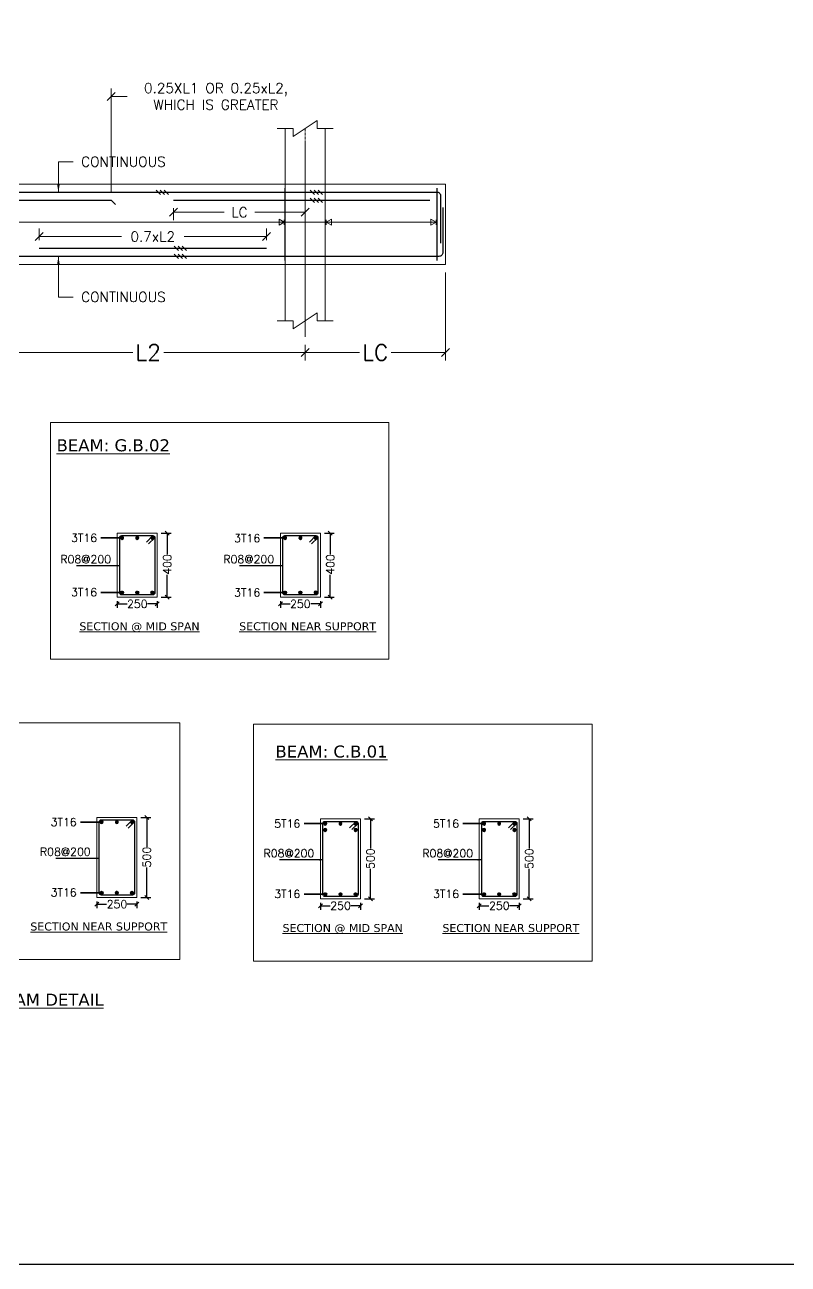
# Model space of a CAD drawing. Header units: millimetres. Extents: x -388065 to 2372687422, y -192755 to 667797.
# Drawn here: x 274043 to 283583, y 578920 to 594405 of the extents above; entities that cross this region are included whole.
import ezdxf

# ---------------------------------------------------------------- set-up
doc = ezdxf.new("R2010")
doc.units = ezdxf.units.MM
doc.linetypes.add('CENTER', pattern=[2, 1.25, -0.25, 0.25, -0.25])
for name, color, linetype, lineweight in [('STR-CL', 1, 'CENTER', 9), ('STR-CONC_IN_SEC', 7, 'Continuous', 15), ('STR-DIM', 1, 'Continuous', 9), ('STR-HATCH', 4, 'Continuous', 9), ('STR-REINF_IN_SEC', 7, 'Continuous', 30), ('STR-TEXT', 7, 'Continuous', 9)]:
    doc.layers.add(name, color=color, linetype=linetype, lineweight=lineweight)
doc.styles.add('MINA_CM', font='romans.shx', dxfattribs={"height": 20})
doc.styles.add('MINA_CM_S', font='romans.shx', dxfattribs={"height": 15})
doc.styles.add('MINA_MM', font='romans.shx', dxfattribs={"height": 200})
doc.styles.add('MINA_MM_X-SEC', font='romans.shx', dxfattribs={"height": 125})
doc.styles.add('MINA_MM_X-SEC_50', font='romans.shx', dxfattribs={"height": 100})
doc.dimstyles.new('MINA_MM', dxfattribs={"dimtxt": 200, "dimasz": 100, "dimexe": 100, "dimexo": 100, "dimgap": 50, "dimtad": 0, "dimdec": 0, "dimzin": 0, "dimdsep": 46, "dimtxsty": 'MINA_MM', "dimblk": 'OBLIQUE', "dimcen": 0.09, "dimclrd": 256, "dimclre": 256, "dimclrt": 7, "dimadec": 0, "dimazin": 0, "dimtfac": 1, "dimtdec": 0, "dimtix": 1, "dimtofl": 0, "dimtmove": 0, "dimatfit": 0, "dimfxl": 1, "dimtolj": 1, "dimtzin": 0, "dimlwd": -1, "dimlwe": -1, "dimarcsym": 0})
doc.dimstyles.new('MINA_MM_X-SEC', dxfattribs={"dimtxt": 125, "dimasz": 100, "dimexe": 100, "dimexo": 100, "dimgap": 100, "dimtad": 0, "dimdec": 0, "dimzin": 0, "dimdsep": 46, "dimtxsty": 'MINA_MM_X-SEC', "dimblk": 'OBLIQUE', "dimcen": 0.09, "dimclrd": 256, "dimclre": 256, "dimclrt": 7, "dimadec": 0, "dimazin": 0, "dimtfac": 1, "dimtdec": 0, "dimtix": 1, "dimtofl": 0, "dimtmove": 0, "dimatfit": 0, "dimfxl": 1, "dimtolj": 1, "dimtzin": 0, "dimlwd": -1, "dimlwe": -1, "dimarcsym": 0})
doc.dimstyles.new('MINA_MM_X-SEC_50', dxfattribs={"dimtxt": 100, "dimasz": 50, "dimexe": 50, "dimexo": 50, "dimgap": 0, "dimtad": 0, "dimdec": 0, "dimlfac": 0.5, "dimzin": 0, "dimdsep": 46, "dimtxsty": 'MINA_MM_X-SEC_50', "dimblk": 'OBLIQUE', "dimcen": 90, "dimclrt": 7, "dimadec": 0, "dimazin": 0, "dimtfac": 1, "dimtdec": 0, "dimtofl": 0, "dimtmove": 0, "dimatfit": 0, "dimfxl": 1, "dimtolj": 1, "dimtzin": 0, "dimarcsym": 0})

# ---------------------------------------------------------------- blocks, each defined once
blk = doc.blocks.new('*U1205')
blk.add_lwpolyline([(-56558, 29706), (-56558, -29706), (56558, -29706)])
blk = doc.blocks.new('*U1206')
at = {"color": 0, "linetype": 'ByBlock', "lineweight": -2, "transparency": 16777216}
blk.add_blockref('*U1205', (113115, 356472), dxfattribs=at)
blk = doc.blocks.new('LARGE_ARROW')
at = {"layer": 'STR-DIM', "color": 7, "lineweight": 9}
for p, q in [((0, -74), (0, 74)), ((30, 0), (185, 89)), ((30, -74), (30, 74)), ((185, -89), (30, 0)), ((185, 89), (185, -89))]:
    blk.add_line(p, q, dxfattribs=at)
blk = doc.blocks.new('_OBLIQUE')
at = {"color": 0, "linetype": 'ByBlock'}
blk.add_line((-0.5, -0.5), (0.5, 0.5), dxfattribs=at)
blk = doc.blocks.new('*D1717')
at = {"layer": 'Defpoints', "color": 0, "transparency": 16777216}
for p in [(273624, 590505), (277549, 590505), (277549, 590311)]:
    blk.add_point(p, dxfattribs=at)
at = {"layer": 'STR-DIM', "transparency": 16777216}
for p, q in [((273624, 590405), (273624, 590211)), ((273624, 590311), (275393, 590311)), ((277549, 590311), (275779, 590311)), ((277549, 590405), (277549, 590211))]:
    blk.add_line(p, q, dxfattribs=at)
at = {"layer": 'STR-DIM', "transparency": 16777216, "xscale": 100, "yscale": 100, "zscale": 100, "rotation": 180}
blk.add_blockref('_OBLIQUE', (273624, 590311), dxfattribs=at)
at = {"layer": 'STR-DIM', "transparency": 16777216, "xscale": 100, "yscale": 100, "zscale": 100}
blk.add_blockref('_OBLIQUE', (277549, 590311), dxfattribs=at)
at = {"layer": 'STR-DIM', "color": 7, "transparency": 16777216, "insert": (275586, 590311), "char_height": 200, "attachment_point": 5, "style": 'MINA_MM'}
blk.add_mtext('\\A1;L2', dxfattribs=at)
blk = doc.blocks.new('*D1718')
at = {"layer": 'Defpoints', "color": 0, "transparency": 16777216}
for p in [(279299, 591412), (277549, 590505), (277549, 590311)]:
    blk.add_point(p, dxfattribs=at)
at = {"layer": 'STR-DIM', "transparency": 16777216}
for p, q in [((279299, 591312), (279299, 590211)), ((277549, 590405), (277549, 590211)), ((277549, 590311), (278226, 590311)), ((279299, 590311), (278621, 590311))]:
    blk.add_line(p, q, dxfattribs=at)
at = {"layer": 'STR-DIM', "transparency": 16777216, "xscale": 100, "yscale": 100, "zscale": 100, "rotation": 180}
blk.add_blockref('_OBLIQUE', (277549, 590311), dxfattribs=at)
at = {"layer": 'STR-DIM', "transparency": 16777216, "xscale": 100, "yscale": 100, "zscale": 100}
blk.add_blockref('_OBLIQUE', (279299, 590311), dxfattribs=at)
at = {"layer": 'STR-DIM', "color": 7, "transparency": 16777216, "insert": (278424, 590311), "char_height": 200, "attachment_point": 5, "style": 'MINA_MM'}
blk.add_mtext('\\A1;LC', dxfattribs=at)
blk = doc.blocks.new('*D1722')
at = {"layer": 'Defpoints', "color": 0, "ltscale": 0.1, "transparency": 16777216}
for p in [(277062, 591759), (274223, 591612), (277062, 591612)]:
    blk.add_point(p, dxfattribs=at)
at = {"layer": 'STR-DIM', "ltscale": 0.1, "transparency": 16777216}
for p, q in [((274223, 591712), (274223, 591859)), ((277062, 591712), (277062, 591859)), ((274223, 591759), (275251, 591759)), ((277062, 591759), (276034, 591759))]:
    blk.add_line(p, q, dxfattribs=at)
at = {"layer": 'STR-DIM', "ltscale": 0.1, "transparency": 16777216, "xscale": 100, "yscale": 100, "zscale": 100, "rotation": 180}
blk.add_blockref('_OBLIQUE', (274223, 591759), dxfattribs=at)
at = {"layer": 'STR-DIM', "ltscale": 0.1, "transparency": 16777216, "xscale": 100, "yscale": 100, "zscale": 100}
blk.add_blockref('_OBLIQUE', (277062, 591759), dxfattribs=at)
at = {"layer": 'STR-DIM', "color": 7, "ltscale": 0.1, "transparency": 16777216, "insert": (275642, 591759), "char_height": 125, "attachment_point": 5, "style": 'MINA_MM_X-SEC'}
blk.add_mtext('\\A1;0.7xL2', dxfattribs=at)
blk = doc.blocks.new('*D1724')
at = {"layer": 'Defpoints', "color": 0, "ltscale": 0.1, "transparency": 16777216}
for p in [(275903, 592212), (277549, 592212), (275903, 592062)]:
    blk.add_point(p, dxfattribs=at)
at = {"layer": 'STR-DIM', "ltscale": 0.1, "transparency": 16777216}
for p, q in [((275903, 592112), (275903, 591962)), ((275903, 592062), (276533, 592062)), ((277549, 592062), (276918, 592062)), ((277549, 592112), (277549, 591962))]:
    blk.add_line(p, q, dxfattribs=at)
at = {"layer": 'STR-DIM', "ltscale": 0.1, "transparency": 16777216, "xscale": 100, "yscale": 100, "zscale": 100, "rotation": 180}
blk.add_blockref('_OBLIQUE', (275903, 592062), dxfattribs=at)
at = {"layer": 'STR-DIM', "ltscale": 0.1, "transparency": 16777216, "xscale": 100, "yscale": 100, "zscale": 100}
blk.add_blockref('_OBLIQUE', (277549, 592062), dxfattribs=at)
at = {"layer": 'STR-DIM', "color": 7, "ltscale": 0.1, "transparency": 16777216, "insert": (276726, 592062), "char_height": 125, "attachment_point": 5, "style": 'MINA_MM_X-SEC'}
blk.add_mtext('\\A1;LC', dxfattribs=at)
blk = doc.blocks.new('*D1725')
at = {"layer": 'Defpoints', "color": 0, "ltscale": 0.1, "transparency": 16777216}
for p in [(275124, 593510), (273624, 592412), (275124, 592212)]:
    blk.add_point(p, dxfattribs=at)
at = {"layer": 'STR-DIM', "ltscale": 0.1, "transparency": 16777216}
for p, q in [((273624, 592512), (273624, 593610)), ((275124, 592312), (275124, 593610)), ((273624, 593510), (273524, 593510)), ((275124, 593510), (275324, 593510))]:
    blk.add_line(p, q, dxfattribs=at)
at = {"layer": 'STR-DIM', "ltscale": 0.1, "transparency": 16777216, "xscale": 100, "yscale": 100, "zscale": 100}
blk.add_blockref('_OBLIQUE', (273624, 593510), dxfattribs=at)
at = {"layer": 'STR-DIM', "ltscale": 0.1, "transparency": 16777216, "xscale": 100, "yscale": 100, "zscale": 100, "rotation": 180}
blk.add_blockref('_OBLIQUE', (275124, 593510), dxfattribs=at)
at = {"layer": 'STR-DIM', "color": 7, "ltscale": 0.1, "transparency": 16777216, "insert": (276433, 593510), "char_height": 125, "attachment_point": 5, "style": 'MINA_MM_X-SEC'}
blk.add_mtext('\\A1;0.25XL1 OR 0.25xL2,\\PWHICH IS GREATER', dxfattribs=at)
blk = doc.blocks.new('*D1788')
at = {"layer": 'Defpoints', "color": 0, "transparency": 16777216}
for p in [(275699, 588053), (275699, 587253), (275823, 587253)]:
    blk.add_point(p, dxfattribs=at)
at = {"layer": 'STR-DIM', "color": 0, "lineweight": -2, "transparency": 16777216}
for p, q in [((275749, 588053), (275873, 588053)), ((275823, 588053), (275823, 587791)), ((275823, 587253), (275823, 587534)), ((275749, 587253), (275873, 587253))]:
    blk.add_line(p, q, dxfattribs=at)
at = {"layer": 'STR-DIM', "color": 0, "lineweight": -2, "transparency": 16777216, "xscale": 50, "yscale": 50, "zscale": 50}
for p, rotation in [((275823, 588053), 90), ((275823, 587253), 270)]:
    blk.add_blockref('_OBLIQUE', p, dxfattribs=dict(at, rotation=rotation))
at = {"layer": 'STR-DIM', "color": 7, "transparency": 16777216, "insert": (275823, 587662), "char_height": 100, "attachment_point": 5, "rotation": 90, "style": 'MINA_MM_X-SEC_50'}
blk.add_mtext('\\A1;400', dxfattribs=at)
blk = doc.blocks.new('*D1790')
at = {"layer": 'Defpoints', "color": 0, "transparency": 16777216}
for p in [(275199, 587253), (275699, 587253), (275699, 587169)]:
    blk.add_point(p, dxfattribs=at)
at = {"layer": 'STR-DIM', "color": 0, "lineweight": -2, "transparency": 16777216}
for p, q in [((275199, 587203), (275199, 587119)), ((275699, 587203), (275699, 587119)), ((275199, 587169), (275321, 587169)), ((275699, 587169), (275578, 587169))]:
    blk.add_line(p, q, dxfattribs=at)
at = {"layer": 'STR-DIM', "color": 0, "lineweight": -2, "transparency": 16777216, "xscale": 50, "yscale": 50, "zscale": 50, "rotation": 180}
blk.add_blockref('_OBLIQUE', (275199, 587169), dxfattribs=at)
at = {"layer": 'STR-DIM', "color": 0, "lineweight": -2, "transparency": 16777216, "xscale": 50, "yscale": 50, "zscale": 50}
blk.add_blockref('_OBLIQUE', (275699, 587169), dxfattribs=at)
at = {"layer": 'STR-DIM', "color": 7, "transparency": 16777216, "insert": (275449, 587169), "char_height": 100, "attachment_point": 5, "style": 'MINA_MM_X-SEC_50'}
blk.add_mtext('\\A1;250', dxfattribs=at)
blk = doc.blocks.new('BAR')
at = {"layer": 'STR-HATCH'}
h = blk.add_hatch(dxfattribs=at)
h.set_pattern_fill('ANSI31', color=256, scale=20)
h.set_pattern_definition([(45, (0, 0), (-1.76777, 1.76777), [])])
edge = h.paths.add_edge_path()
edge.add_arc((0, 0), 12.5, 0, 360)
at = {"layer": 'STR-REINF_IN_SEC'}
blk.add_circle((0, 0), 12.5, dxfattribs=at)
blk = doc.blocks.new('*U1782')
at = {"layer": 'STR-REINF_IN_SEC', "xscale": 1.44, "yscale": 1.44, "zscale": 1.44}
blk.add_blockref('BAR', (0, 0), dxfattribs=at)
blk = doc.blocks.new('*U1783')
at = {"layer": 'STR-DIM', "color": 0, "linetype": 'ByBlock', "lineweight": -2, "transparency": 16777216}
for p in [(0, 0), (190, 0), (380, 0)]:
    blk.add_blockref('*U1782', p, dxfattribs=at)
blk = doc.blocks.new('*D1789')
at = {"layer": 'Defpoints', "color": 0, "transparency": 16777216}
for p in [(277737, 588053), (277737, 587253), (277861, 587253)]:
    blk.add_point(p, dxfattribs=at)
at = {"layer": 'STR-DIM', "color": 0, "lineweight": -2, "transparency": 16777216}
for p, q in [((277787, 588053), (277911, 588053)), ((277861, 588053), (277861, 587791)), ((277861, 587253), (277861, 587534)), ((277787, 587253), (277911, 587253))]:
    blk.add_line(p, q, dxfattribs=at)
at = {"layer": 'STR-DIM', "color": 0, "lineweight": -2, "transparency": 16777216, "xscale": 50, "yscale": 50, "zscale": 50}
for p, rotation in [((277861, 588053), 90), ((277861, 587253), 270)]:
    blk.add_blockref('_OBLIQUE', p, dxfattribs=dict(at, rotation=rotation))
at = {"layer": 'STR-DIM', "color": 7, "transparency": 16777216, "insert": (277861, 587662), "char_height": 100, "attachment_point": 5, "rotation": 90, "style": 'MINA_MM_X-SEC_50'}
blk.add_mtext('\\A1;400', dxfattribs=at)
blk = doc.blocks.new('*D1791')
at = {"layer": 'Defpoints', "color": 0, "transparency": 16777216}
for p in [(277237, 587253), (277737, 587253), (277737, 587169)]:
    blk.add_point(p, dxfattribs=at)
at = {"layer": 'STR-DIM', "color": 0, "lineweight": -2, "transparency": 16777216}
for p, q in [((277237, 587203), (277237, 587119)), ((277737, 587203), (277737, 587119)), ((277237, 587169), (277359, 587169)), ((277737, 587169), (277616, 587169))]:
    blk.add_line(p, q, dxfattribs=at)
at = {"layer": 'STR-DIM', "color": 0, "lineweight": -2, "transparency": 16777216, "xscale": 50, "yscale": 50, "zscale": 50, "rotation": 180}
blk.add_blockref('_OBLIQUE', (277237, 587169), dxfattribs=at)
at = {"layer": 'STR-DIM', "color": 0, "lineweight": -2, "transparency": 16777216, "xscale": 50, "yscale": 50, "zscale": 50}
blk.add_blockref('_OBLIQUE', (277737, 587169), dxfattribs=at)
at = {"layer": 'STR-DIM', "color": 7, "transparency": 16777216, "insert": (277487, 587169), "char_height": 100, "attachment_point": 5, "style": 'MINA_MM_X-SEC_50'}
blk.add_mtext('\\A1;250', dxfattribs=at)
blk = doc.blocks.new('*U1784')
at = {"layer": 'STR-REINF_IN_SEC', "xscale": 1.44, "yscale": 1.44, "zscale": 1.44}
blk.add_blockref('BAR', (0, 0), dxfattribs=at)
blk = doc.blocks.new('*U1785')
at = {"layer": 'STR-DIM', "color": 0, "linetype": 'ByBlock', "lineweight": -2, "transparency": 16777216}
for p in [(0, 0), (191, 0), (382, 0)]:
    blk.add_blockref('*U1784', p, dxfattribs=at)
blk = doc.blocks.new('*U1786')
at = {"layer": 'STR-REINF_IN_SEC', "xscale": 1.44, "yscale": 1.44, "zscale": 1.44}
blk.add_blockref('BAR', (0, 0), dxfattribs=at)
blk = doc.blocks.new('*U1787')
at = {"layer": 'STR-DIM', "color": 0, "linetype": 'ByBlock', "lineweight": -2, "transparency": 16777216}
for p in [(0, 0), (190, 0), (380, 0)]:
    blk.add_blockref('*U1786', p, dxfattribs=at)
blk = doc.blocks.new('*D1796')
at = {"layer": 'Defpoints', "color": 0, "transparency": 16777216}
for p in [(278239, 584483), (278239, 583483), (278363, 583483)]:
    blk.add_point(p, dxfattribs=at)
at = {"layer": 'STR-DIM', "color": 0, "lineweight": -2, "transparency": 16777216}
for p, q in [((278289, 584483), (278413, 584483)), ((278363, 584483), (278363, 584115)), ((278363, 583483), (278363, 583858)), ((278289, 583483), (278413, 583483))]:
    blk.add_line(p, q, dxfattribs=at)
at = {"layer": 'STR-DIM', "color": 0, "lineweight": -2, "transparency": 16777216, "xscale": 50, "yscale": 50, "zscale": 50}
for p, rotation in [((278363, 584483), 90), ((278363, 583483), 270)]:
    blk.add_blockref('_OBLIQUE', p, dxfattribs=dict(at, rotation=rotation))
at = {"layer": 'STR-DIM', "color": 7, "transparency": 16777216, "insert": (278363, 583987), "char_height": 100, "attachment_point": 5, "rotation": 90, "style": 'MINA_MM_X-SEC_50'}
blk.add_mtext('\\A1;500', dxfattribs=at)
blk = doc.blocks.new('*D1797')
at = {"layer": 'Defpoints', "color": 0, "transparency": 16777216}
for p in [(277739, 583483), (278239, 583483), (278239, 583399)]:
    blk.add_point(p, dxfattribs=at)
at = {"layer": 'STR-DIM', "color": 0, "lineweight": -2, "transparency": 16777216}
for p, q in [((277739, 583433), (277739, 583349)), ((277739, 583399), (277860, 583399)), ((278239, 583399), (278118, 583399)), ((278239, 583433), (278239, 583349))]:
    blk.add_line(p, q, dxfattribs=at)
at = {"layer": 'STR-DIM', "color": 0, "lineweight": -2, "transparency": 16777216, "xscale": 50, "yscale": 50, "zscale": 50, "rotation": 180}
blk.add_blockref('_OBLIQUE', (277739, 583399), dxfattribs=at)
at = {"layer": 'STR-DIM', "color": 0, "lineweight": -2, "transparency": 16777216, "xscale": 50, "yscale": 50, "zscale": 50}
blk.add_blockref('_OBLIQUE', (278239, 583399), dxfattribs=at)
at = {"layer": 'STR-DIM', "color": 7, "transparency": 16777216, "insert": (277989, 583399), "char_height": 100, "attachment_point": 5, "style": 'MINA_MM_X-SEC_50'}
blk.add_mtext('\\A1;250', dxfattribs=at)
blk = doc.blocks.new('*U1792')
at = {"layer": 'STR-REINF_IN_SEC', "xscale": 1.44, "yscale": 1.44, "zscale": 1.44}
blk.add_blockref('BAR', (0, 0), dxfattribs=at)
blk = doc.blocks.new('*U1793')
at = {"layer": 'STR-DIM', "color": 0, "linetype": 'ByBlock', "lineweight": -2, "transparency": 16777216}
for p in [(0, 0), (190, 0), (380, 0)]:
    blk.add_blockref('*U1792', p, dxfattribs=at)
blk = doc.blocks.new('*U1794')
at = {"layer": 'STR-REINF_IN_SEC', "xscale": 1.44, "yscale": 1.44, "zscale": 1.44}
blk.add_blockref('BAR', (0, 0), dxfattribs=at)
blk = doc.blocks.new('*U1795')
at = {"layer": 'STR-DIM', "color": 0, "linetype": 'ByBlock', "lineweight": -2, "transparency": 16777216}
for p in [(0, 0), (190, 0), (380, 0)]:
    blk.add_blockref('*U1794', p, dxfattribs=at)
blk = doc.blocks.new('*D1824')
at = {"layer": 'Defpoints', "color": 0, "transparency": 16777216}
for p in [(275445, 584502), (275445, 583502), (275568, 583502)]:
    blk.add_point(p, dxfattribs=at)
at = {"layer": 'STR-DIM', "color": 0, "lineweight": -2, "transparency": 16777216}
for p, q in [((275495, 584502), (275618, 584502)), ((275568, 584502), (275568, 584135)), ((275568, 583502), (275568, 583878)), ((275495, 583502), (275618, 583502))]:
    blk.add_line(p, q, dxfattribs=at)
at = {"layer": 'STR-DIM', "color": 0, "lineweight": -2, "transparency": 16777216, "xscale": 50, "yscale": 50, "zscale": 50}
for p, rotation in [((275568, 584502), 90), ((275568, 583502), 270)]:
    blk.add_blockref('_OBLIQUE', p, dxfattribs=dict(at, rotation=rotation))
at = {"layer": 'STR-DIM', "color": 7, "transparency": 16777216, "insert": (275568, 584006), "char_height": 100, "attachment_point": 5, "rotation": 90, "style": 'MINA_MM_X-SEC_50'}
blk.add_mtext('\\A1;500', dxfattribs=at)
blk = doc.blocks.new('*D1825')
at = {"layer": 'Defpoints', "color": 0, "transparency": 16777216}
for p in [(274945, 583502), (275445, 583502), (275445, 583418)]:
    blk.add_point(p, dxfattribs=at)
at = {"layer": 'STR-DIM', "color": 0, "lineweight": -2, "transparency": 16777216}
for p, q in [((274945, 583452), (274945, 583368)), ((274945, 583418), (275066, 583418)), ((275445, 583418), (275323, 583418)), ((275445, 583452), (275445, 583368))]:
    blk.add_line(p, q, dxfattribs=at)
at = {"layer": 'STR-DIM', "color": 0, "lineweight": -2, "transparency": 16777216, "xscale": 50, "yscale": 50, "zscale": 50, "rotation": 180}
blk.add_blockref('_OBLIQUE', (274945, 583418), dxfattribs=at)
at = {"layer": 'STR-DIM', "color": 0, "lineweight": -2, "transparency": 16777216, "xscale": 50, "yscale": 50, "zscale": 50}
blk.add_blockref('_OBLIQUE', (275445, 583418), dxfattribs=at)
at = {"layer": 'STR-DIM', "color": 7, "transparency": 16777216, "insert": (275195, 583418), "char_height": 100, "attachment_point": 5, "style": 'MINA_MM_X-SEC_50'}
blk.add_mtext('\\A1;250', dxfattribs=at)
blk = doc.blocks.new('*U1820')
at = {"layer": 'STR-REINF_IN_SEC', "xscale": 1.44, "yscale": 1.44, "zscale": 1.44}
blk.add_blockref('BAR', (0, 0), dxfattribs=at)
blk = doc.blocks.new('*U1821')
at = {"layer": 'STR-DIM', "color": 0, "linetype": 'ByBlock', "lineweight": -2, "transparency": 16777216}
for p in [(0, 0), (190, 0), (380, 0)]:
    blk.add_blockref('*U1820', p, dxfattribs=at)
blk = doc.blocks.new('*U1822')
at = {"layer": 'STR-REINF_IN_SEC', "xscale": 1.44, "yscale": 1.44, "zscale": 1.44}
blk.add_blockref('BAR', (0, 0), dxfattribs=at)
blk = doc.blocks.new('*U1823')
at = {"layer": 'STR-DIM', "color": 0, "linetype": 'ByBlock', "lineweight": -2, "transparency": 16777216}
for p in [(0, 0), (190, 0), (380, 0)]:
    blk.add_blockref('*U1822', p, dxfattribs=at)
blk = doc.blocks.new('*U1826')
at = {"layer": 'STR-REINF_IN_SEC', "xscale": 1.44, "yscale": 1.44, "zscale": 1.44}
blk.add_blockref('BAR', (0, 0), dxfattribs=at)
blk = doc.blocks.new('*U1827')
at = {"layer": 'STR-DIM', "color": 0, "linetype": 'ByBlock', "lineweight": -2, "transparency": 16777216}
for p in [(0, 0), (380, 0)]:
    blk.add_blockref('*U1826', p, dxfattribs=at)
blk = doc.blocks.new('*D1834')
at = {"layer": 'Defpoints', "color": 0, "transparency": 16777216}
for p in [(280223, 584483), (280223, 583483), (280347, 583483)]:
    blk.add_point(p, dxfattribs=at)
at = {"layer": 'STR-DIM', "color": 0, "lineweight": -2, "transparency": 16777216}
for p, q in [((280273, 584483), (280397, 584483)), ((280347, 584483), (280347, 584115)), ((280347, 583483), (280347, 583858)), ((280273, 583483), (280397, 583483))]:
    blk.add_line(p, q, dxfattribs=at)
at = {"layer": 'STR-DIM', "color": 0, "lineweight": -2, "transparency": 16777216, "xscale": 50, "yscale": 50, "zscale": 50}
for p, rotation in [((280347, 584483), 90), ((280347, 583483), 270)]:
    blk.add_blockref('_OBLIQUE', p, dxfattribs=dict(at, rotation=rotation))
at = {"layer": 'STR-DIM', "color": 7, "transparency": 16777216, "insert": (280347, 583987), "char_height": 100, "attachment_point": 5, "rotation": 90, "style": 'MINA_MM_X-SEC_50'}
blk.add_mtext('\\A1;500', dxfattribs=at)
blk = doc.blocks.new('*D1835')
at = {"layer": 'Defpoints', "color": 0, "transparency": 16777216}
for p in [(279723, 583483), (280223, 583483), (280223, 583399)]:
    blk.add_point(p, dxfattribs=at)
at = {"layer": 'STR-DIM', "color": 0, "lineweight": -2, "transparency": 16777216}
for p, q in [((279723, 583433), (279723, 583349)), ((279723, 583399), (279844, 583399)), ((280223, 583399), (280102, 583399)), ((280223, 583433), (280223, 583349))]:
    blk.add_line(p, q, dxfattribs=at)
at = {"layer": 'STR-DIM', "color": 0, "lineweight": -2, "transparency": 16777216, "xscale": 50, "yscale": 50, "zscale": 50, "rotation": 180}
blk.add_blockref('_OBLIQUE', (279723, 583399), dxfattribs=at)
at = {"layer": 'STR-DIM', "color": 0, "lineweight": -2, "transparency": 16777216, "xscale": 50, "yscale": 50, "zscale": 50}
blk.add_blockref('_OBLIQUE', (280223, 583399), dxfattribs=at)
at = {"layer": 'STR-DIM', "color": 7, "transparency": 16777216, "insert": (279973, 583399), "char_height": 100, "attachment_point": 5, "style": 'MINA_MM_X-SEC_50'}
blk.add_mtext('\\A1;250', dxfattribs=at)
blk = doc.blocks.new('*U1828')
at = {"layer": 'STR-REINF_IN_SEC', "xscale": 1.44, "yscale": 1.44, "zscale": 1.44}
blk.add_blockref('BAR', (0, 0), dxfattribs=at)
blk = doc.blocks.new('*U1829')
at = {"layer": 'STR-DIM', "color": 0, "linetype": 'ByBlock', "lineweight": -2, "transparency": 16777216}
for p in [(0, 0), (190, 0), (380, 0)]:
    blk.add_blockref('*U1828', p, dxfattribs=at)
blk = doc.blocks.new('*U1830')
at = {"layer": 'STR-REINF_IN_SEC', "xscale": 1.44, "yscale": 1.44, "zscale": 1.44}
blk.add_blockref('BAR', (0, 0), dxfattribs=at)
blk = doc.blocks.new('*U1831')
at = {"layer": 'STR-DIM', "color": 0, "linetype": 'ByBlock', "lineweight": -2, "transparency": 16777216}
for p in [(0, 0), (190, 0), (380, 0)]:
    blk.add_blockref('*U1830', p, dxfattribs=at)
blk = doc.blocks.new('*U1832')
at = {"layer": 'STR-REINF_IN_SEC', "xscale": 1.44, "yscale": 1.44, "zscale": 1.44}
blk.add_blockref('BAR', (0, 0), dxfattribs=at)
blk = doc.blocks.new('*U1833')
at = {"layer": 'STR-DIM', "color": 0, "linetype": 'ByBlock', "lineweight": -2, "transparency": 16777216}
for p in [(0, 0), (380, 0)]:
    blk.add_blockref('*U1832', p, dxfattribs=at)

msp = doc.modelspace()

# ---------------------------------------------------------------- linework, layer by layer
at = {"layer": 'STR-CL', "ltscale": 25}
msp.add_line((277548.6755, 593109.2328), (277548.6755, 590505.2395), dxfattribs=at)
at = {"layer": 'STR-CONC_IN_SEC', "ltscale": 0.5}
for p, q in [((277198.6755, 593109.2328), (277398.6755, 593109.2328)), ((277298.6755, 590705.2395), (277298.6755, 593109.2328)), ((277398.6755, 593009.2328), (277698.6755, 593209.2328)), ((277398.6755, 593109.2328), (277398.6755, 593009.2328)), ((277698.6755, 593209.2328), (277698.6755, 593109.2328)), ((277698.6755, 593109.2328), (277898.6755, 593109.2328)), ((277798.6755, 590705.2395), (277798.6755, 593109.2328)), ((269748.6755, 591937.5487), (279195.1822, 591937.5487)), ((277398.6755, 590605.2395), (277698.6755, 590805.2395)), ((277698.6755, 590805.2395), (277698.6755, 590705.2395)), ((277198.6755, 590705.2395), (277398.6755, 590705.2395)), ((277398.6755, 590705.2395), (277398.6755, 590605.2395)), ((277698.6755, 590705.2395), (277898.6755, 590705.2395))]:
    msp.add_line(p, q, dxfattribs=at)
at = {"layer": 'STR-CONC_IN_SEC', "ltscale": 0.1}
for p, q in [((268086.8879, 592411.8944), (279298.6755, 592411.8944)), ((279298.6755, 591411.8944), (279298.6755, 592411.8944)), ((279298.6755, 591411.8944), (269498.6755, 591411.8944))]:
    msp.add_line(p, q, dxfattribs=at)
at = {"layer": 'STR-CONC_IN_SEC'}
for points in [[(275699.396, 588052.532), (275699.396, 587252.5389), (275199.396, 587252.5389), (275199.396, 588052.532)], [(277737.2349, 588052.532), (277737.2349, 587252.5389), (277237.2349, 587252.5389), (277237.2349, 588052.532)], [(275444.5181, 584502.1285), (275444.5181, 583502.1354), (274944.5181, 583502.1354), (274944.5181, 584502.1285)], [(278239.0626, 584482.7872), (278239.0626, 583482.7941), (277739.0626, 583482.7941), (277739.0626, 584482.7872)], [(280222.9504, 584482.7872), (280222.9504, 583482.7941), (279722.9504, 583482.7941), (279722.9504, 584482.7872)]]:
    msp.add_lwpolyline(points, close=True, dxfattribs=at)
at = {"layer": 'STR-DIM'}
for points in [[(274362.5825, 589435.4299), (278592.8209, 589435.4299), (278592.8209, 586477.1347), (274362.5825, 586477.1347)], [(271752.5356, 585685.0264), (275982.774, 585685.0264), (275982.774, 582726.7312), (271752.5356, 582726.7312)], [(276902.2491, 585665.6851), (281132.4875, 585665.6851), (281132.4875, 582707.3899), (276902.2491, 582707.3899)]]:
    msp.add_lwpolyline(points, close=True, dxfattribs=at)
at = {"layer": 'STR-REINF_IN_SEC', "ltscale": 0.5}
for p, q in [((275685.1912, 592338.4109), (275738.2242, 592285.3779)), ((275735.1912, 592338.4109), (275788.2242, 592285.3779)), ((275785.1912, 592338.4109), (275838.2242, 592285.3779)), ((277298.6755, 591461.8944), (277298.6755, 592361.8944)), ((277610.2136, 592338.4109), (277663.2466, 592285.3779)), ((277660.2136, 592338.4109), (277713.2466, 592285.3779)), ((277710.2136, 592338.4109), (277763.2466, 592285.3779)), ((279195.1822, 591461.8944), (279195.1822, 592361.8944)), ((272123.6755, 592211.8944), (275123.6755, 592211.8944)), ((275176.7085, 592158.8614), (275123.6755, 592211.8944)), ((275902.8346, 592211.8944), (279103.4017, 592211.8944)), ((277610.2136, 592238.4109), (277663.2466, 592185.3779)), ((277660.2136, 592238.4109), (277713.2466, 592185.3779)), ((277710.2136, 592238.4109), (277763.2466, 592185.3779)), ((275911.8781, 591638.4109), (275964.9111, 591585.3779)), ((275911.8781, 591538.4109), (275964.9111, 591485.3779)), ((275961.8781, 591638.4109), (276014.9111, 591585.3779)), ((275961.8781, 591538.4109), (276014.9111, 591485.3779)), ((276011.8781, 591638.4109), (276064.9111, 591585.3779)), ((276011.8781, 591538.4109), (276064.9111, 591485.3779))]:
    msp.add_line(p, q, dxfattribs=at)
for points in [[(268123.6755, 592311.8944), (279194.2811, 592311.8944)], [(277062.4244, 591611.8944), (274222.5681, 591611.8944)], [(279218.6756, 591511.8944), (269578.6755, 591511.8944)]]:
    msp.add_lwpolyline(points, dxfattribs=at)
for points in [[(279244.2807, 591674.7), (279244.2807, 592261.8944, 0.4142135624), (279194.2807, 592311.8944)], [(279268.6755, 592122.5857), (279268.6755, 591561.8944, -0.4142135624), (279218.6755, 591511.8944)]]:
    msp.add_lwpolyline(points, format="xyb", dxfattribs=at)
at = {"layer": 'STR-REINF_IN_SEC'}
for points in [[(275255.396, 588022.532), (275643.396, 588022.532, -0.4142135624), (275669.396, 587996.532), (275669.396, 587308.5389, -0.4142135624), (275643.396, 587282.5389), (275255.396, 587282.5389, -0.4142135624), (275229.396, 587308.5389), (275229.396, 587996.532, -0.4142135624)], [(277293.2349, 588022.532), (277681.2349, 588022.532, -0.4142135624), (277707.2349, 587996.532), (277707.2349, 587308.5389, -0.4142135624), (277681.2349, 587282.5389), (277293.2349, 587282.5389, -0.4142135624), (277267.2349, 587308.5389), (277267.2349, 587996.532, -0.4142135624)], [(275000.5181, 584472.1285), (275388.5181, 584472.1285, -0.4142135624), (275414.5181, 584446.1285), (275414.5181, 583558.1354, -0.4142135624), (275388.5181, 583532.1354), (275000.5181, 583532.1354, -0.4142135624), (274974.5181, 583558.1354), (274974.5181, 584446.1285, -0.4142135624)], [(277795.0626, 584452.7872), (278183.0626, 584452.7872, -0.4142135624), (278209.0626, 584426.7872), (278209.0626, 583538.7941, -0.4142135624), (278183.0626, 583512.7941), (277795.0626, 583512.7941, -0.4142135624), (277769.0626, 583538.7941), (277769.0626, 584426.7872, -0.4142135624)], [(279778.9504, 584452.7872), (280166.9504, 584452.7872, -0.4142135624), (280192.9504, 584426.7872), (280192.9504, 583538.7941, -0.4142135624), (280166.9504, 583512.7941), (279778.9504, 583512.7941, -0.4142135624), (279752.9504, 583538.7941), (279752.9504, 584426.7872, -0.4142135624)]]:
    msp.add_lwpolyline(points, format="xyb", close=True, dxfattribs=at)
for points in [[(275642.6433, 588022.532), (275563.062, 587941.7417)], [(275669.396, 587995.9054), (275590.3331, 587918.6824)], [(277680.4822, 588022.532), (277600.9009, 587941.7417)], [(277707.2349, 587995.9054), (277628.1719, 587918.6824)], [(275387.7654, 584472.1285), (275308.1841, 584391.3382)], [(275414.5181, 584445.5019), (275335.4552, 584368.2789)], [(278182.3099, 584452.7872), (278102.7286, 584371.9969)], [(278209.0626, 584426.1606), (278129.9997, 584348.9376)], [(280166.1976, 584452.7872), (280086.6164, 584371.9969)], [(280192.9504, 584426.1606), (280113.8874, 584348.9376)]]:
    msp.add_lwpolyline(points, dxfattribs=at)

# ---------------------------------------------------------------- block references
msp.add_blockref('*U1206', (119483.3383, 252153.8033))
at = {"yscale": 0.421875, "zscale": 0.421875, "rotation": 180}
for p, xscale in [((277298.6755, 591937.5487), 0.421875), ((277798.6755, 591937.5487), -0.421875), ((279195.1822, 591937.5487), 0.421875)]:
    msp.add_blockref('LARGE_ARROW', p, dxfattribs=dict(at, xscale=xscale))
at = {"layer": 'STR-DIM', "xscale": -1, "rotation": 180}
for name, p in [('*U1787', (275258.3405, 587993.9157)), ('*U1785', (277296.1794, 587993.9157)), ('*U1823', (275003.4626, 584443.5123)), ('*U1795', (277798.0071, 584424.171)), ('*U1831', (279781.8949, 584424.171)), ('*U1827', (277798.0071, 584345.1883)), ('*U1833', (279781.8949, 584345.1883))]:
    msp.add_blockref(name, p, dxfattribs=at)
at = {"layer": 'STR-DIM'}
for name, p in [('*U1783', (275258.3405, 587311.1551)), ('*U1821', (275003.4626, 583560.7516)), ('*U1793', (277798.0071, 583541.4103)), ('*U1829', (279781.8949, 583541.4103))]:
    msp.add_blockref(name, p, dxfattribs=at)
at = {"layer": 'STR-REINF_IN_SEC', "xscale": -1.44, "yscale": 1.44, "zscale": 1.44, "rotation": 180}
msp.add_blockref('BAR', (277296.1794, 587993.9157), dxfattribs=at)
at = {"layer": 'STR-REINF_IN_SEC', "yscale": 1.44, "zscale": 1.44}
for p, xscale in [((277296.1794, 587311.1551), 1.44), ((277487.2349, 587311.1551), 1.44), ((277678.2904, 587311.1551), -1.44)]:
    msp.add_blockref('BAR', p, dxfattribs=dict(at, xscale=xscale))

# ---------------------------------------------------------------- texts
at = {"layer": 'STR-TEXT', "ltscale": 0.1, "char_height": 125, "attachment_point": 5, "style": 'MINA_MM_X-SEC'}
for insert in [(275275.4555, 592693.7158), (275275.4555, 591004.4916)]:
    msp.add_mtext('\\A1;CONTINUOUS', dxfattribs=dict(at, insert=insert))
at = {"layer": 'STR-TEXT'}
for s, insert, char_height, attachment_point, style in [('\\A1;{\\fVerdana|b0|i0|c0|p34;\\LBEAM: G.B.02}', (274440.105, 589226.1269), 150, 1, 'MINA_CM_S'), ('\\A1;3T16', (274621.0313, 588043.9157), 100, 1, 'MINA_MM_X-SEC_50'), ('\\A1;3T16', (276658.8701, 587940.0059), 100, 7, 'MINA_MM_X-SEC_50'), ('\\A1;\\PR08@200', (274487.3186, 587944.8416), 100, 1, 'MINA_MM_X-SEC_50'), ('\\A1;\\PR08@200', (276525.1575, 587944.8416), 100, 1, 'MINA_MM_X-SEC_50'), ('\\A1;3T16', (274621.0313, 587365.0649), 100, 1, 'MINA_MM_X-SEC_50'), ('\\A1;3T16', (276658.8701, 587261.1551), 100, 7, 'MINA_MM_X-SEC_50'), ('\\A1;{\\fVerdana|b0|i0|c0|p34;\\LSECTION @ MID SPAN}', (274725.0114, 586939.761), 100, 1, 'MINA_CM'), ('\\A1;{\\fVerdana|b0|i0|c0|p34;\\LSECTION NEAR SUPPORT}', (276722.5366, 586939.761), 100, 1, 'MINA_CM'), ('\\A1;{\\fVerdana|b0|i0|c0|p34;\\LBEAM: C.B.01}', (277175.5316, 585400.3951), 150, 1, 'MINA_CM_S'), ('\\A1;3T16', (274366.1534, 584493.5123), 100, 1, 'MINA_MM_X-SEC_50'), ('\\A1;5T16', (277160.6979, 584474.171), 100, 1, 'MINA_MM_X-SEC_50'), ('\\A1;5T16', (279144.5856, 584474.171), 100, 1, 'MINA_MM_X-SEC_50'), ('\\A1;\\PR08@200', (274232.4407, 584289.4053), 100, 1, 'MINA_MM_X-SEC_50'), ('\\A1;\\PR08@200', (277026.9852, 584270.0641), 100, 1, 'MINA_MM_X-SEC_50'), ('\\A1;\\PR08@200', (279010.8729, 584270.0641), 100, 1, 'MINA_MM_X-SEC_50'), ('\\A1;3T16', (274366.1534, 583614.6614), 100, 1, 'MINA_MM_X-SEC_50'), ('\\A1;3T16', (277160.6979, 583595.3202), 100, 1, 'MINA_MM_X-SEC_50'), ('\\A1;3T16', (279144.5856, 583595.3202), 100, 1, 'MINA_MM_X-SEC_50'), ('\\A1;{\\fVerdana|b0|i0|c0|p34;\\LSECTION NEAR SUPPORT}', (274112.4898, 583189.3575), 100, 1, 'MINA_CM'), ('\\A1;{\\fVerdana|b0|i0|c0|p34;\\LSECTION @ MID SPAN}', (277264.678, 583170.0163), 100, 1, 'MINA_CM'), ('\\A1;{\\fVerdana|b0|i0|c0|p34;\\LSECTION NEAR SUPPORT}', (279262.2032, 583170.0163), 100, 1, 'MINA_CM'), ('\\A1;{\\fVerdana|b0|i0|c0|p34;\\LTYPICAL BEAM DETAIL}', (272743.1986, 582299.5435), 150, 1, 'MINA_CM_S')]:
    msp.add_mtext(s, dxfattribs=dict(at, insert=insert, char_height=char_height, attachment_point=attachment_point, style=style))

# ---------------------------------------------------------------- dimensions: what is measured, and where the dimension line sits
at = {"layer": 'STR-DIM', "ltscale": 0.1}
dim = msp.add_linear_dim(base=(275123.6755, 593510.0079), p1=(273623.6755, 592411.8944), p2=(275123.6755, 592211.8944), text='0.25XL1 OR 0.25xL2,\\PWHICH IS GREATER', dimstyle='MINA_MM_X-SEC', dxfattribs=at)
dim.commit()
dim.dimension.update_dxf_attribs({"geometry": '*D1725', "text_midpoint": (276432.6041, 593510.0079), "dimtype": 160})
for base, p1, p2, text, picture, middle in [((275902.8346, 592061.8459), (277548.6755, 592211.8944), (275902.8346, 592211.8944), 'LC', '*D1724', (276725.755, 592061.8459)), ((277062.4244, 591758.673), (274222.5681, 591611.8944), (277062.4244, 591611.8944), '0.7xL2', '*D1722', (275642.4962, 591758.673))]:
    dim = msp.add_linear_dim(base=base, p1=p1, p2=p2, text=text, dimstyle='MINA_MM_X-SEC', dxfattribs=at)
    dim.commit()
    dim.dimension.update_dxf_attribs({"geometry": picture, "text_midpoint": middle})
at = {"layer": 'STR-DIM'}
dim = msp.add_linear_dim(base=(277548.6755, 590310.9723), p1=(279298.6755, 591411.8944), p2=(277548.6755, 590505.2395), angle=180, text='LC', dimstyle='MINA_MM', dxfattribs=at)
dim.commit()
dim.dimension.update_dxf_attribs({"geometry": '*D1718', "text_midpoint": (278423.6755, 590310.9723)})
dim = msp.add_linear_dim(base=(277548.6755, 590310.9723), p1=(273623.6755, 590505.2395), p2=(277548.6755, 590505.2395), text='L2', dimstyle='MINA_MM', dxfattribs=at)
dim.commit()
dim.dimension.update_dxf_attribs({"geometry": '*D1717', "text_midpoint": (275586.1755, 590310.9723)})
for base, p1, p2, picture, middle in [((275823.1957, 587252.5389), (275699.396, 588052.532), (275699.396, 587252.5389), '*D1788', (275823.1957, 587662.1881)), ((277861.0345, 587252.5389), (277737.2349, 588052.532), (277737.2349, 587252.5389), '*D1789', (277861.0345, 587662.1804)), ((275568.3178, 583502.1354), (275444.5181, 584502.1285), (275444.5181, 583502.1354), '*D1824', (275568.3178, 584006.2429)), ((278362.8623, 583482.7941), (278239.0626, 584482.7872), (278239.0626, 583482.7941), '*D1796', (278362.8623, 583986.9016)), ((280346.75, 583482.7941), (280222.9504, 584482.7872), (280222.9504, 583482.7941), '*D1834', (280346.75, 583986.9016))]:
    dim = msp.add_linear_dim(base=base, p1=p1, p2=p2, angle=270, dimstyle='MINA_MM_X-SEC_50', dxfattribs=at)
    dim.commit()
    dim.dimension.update_dxf_attribs({"geometry": picture, "text_midpoint": middle, "dimtype": 160})
for base, p1, p2, picture, middle in [((275699.396, 587168.7709), (275199.396, 587252.5389), (275699.396, 587252.5389), '*D1790', (275449.396, 587168.7709)), ((277737.2349, 587168.7709), (277237.2349, 587252.5389), (277737.2349, 587252.5389), '*D1791', (277487.2349, 587168.7709)), ((275444.5181, 583418.3674), (274944.5181, 583502.1354), (275444.5181, 583502.1354), '*D1825', (275194.5181, 583418.3674)), ((278239.0626, 583399.0262), (277739.0626, 583482.7941), (278239.0626, 583482.7941), '*D1797', (277989.0626, 583399.0262)), ((280222.9504, 583399.0262), (279722.9504, 583482.7941), (280222.9504, 583482.7941), '*D1835', (279972.9504, 583399.0262))]:
    dim = msp.add_linear_dim(base=base, p1=p1, p2=p2, dimstyle='MINA_MM_X-SEC_50', dxfattribs=at)
    dim.commit()
    dim.dimension.update_dxf_attribs({"geometry": picture, "text_midpoint": middle})

# ---------------------------------------------------------------- leaders
for points, dimstyle in [([(274463.4158, 592311.8944), (274463.4158, 592690.759), (274646.6688, 592690.759)], 'MINA_MM'), ([(274463.4158, 591511.8944), (274463.4158, 591001.5348), (274646.6688, 591001.5348)], 'MINA_MM'), ([(275258.3405, 587993.9157), (274994.0341, 587993.9157), (275258.3405, 587993.9157), (274994.0341, 587993.9157)], 'MINA_MM_X-SEC_50'), ([(277296.1794, 587993.9157), (277031.8729, 587993.9157), (277296.1794, 587993.9157), (277031.8729, 587993.9157)], 'MINA_MM_X-SEC_50'), ([(275229.396, 587645.429), (274687.4677, 587645.429)], 'MINA_MM_X-SEC_50'), ([(277267.2349, 587645.429), (276725.3066, 587645.429)], 'MINA_MM_X-SEC_50'), ([(275258.3405, 587311.1551), (274994.0341, 587311.1551), (275258.3405, 587311.1551), (274994.0341, 587311.1551)], 'MINA_MM_X-SEC_50'), ([(277296.1794, 587311.1551), (277031.8729, 587311.1551), (277296.1794, 587311.1551), (277031.8729, 587311.1551)], 'MINA_MM_X-SEC_50'), ([(275003.4626, 584443.5123), (274739.1562, 584443.5123), (275003.4626, 584443.5123), (274739.1562, 584443.5123)], 'MINA_MM_X-SEC_50'), ([(277798.0071, 584424.171), (277533.7007, 584424.171), (277798.0071, 584424.171), (277533.7007, 584424.171)], 'MINA_MM_X-SEC_50'), ([(279781.8949, 584424.171), (279517.5884, 584424.171), (279781.8949, 584424.171), (279517.5884, 584424.171)], 'MINA_MM_X-SEC_50'), ([(274974.5181, 583989.9927), (274432.5898, 583989.9927)], 'MINA_MM_X-SEC_50'), ([(277769.0626, 583970.6515), (277227.1343, 583970.6515)], 'MINA_MM_X-SEC_50'), ([(279752.9504, 583970.6515), (279211.0221, 583970.6515)], 'MINA_MM_X-SEC_50'), ([(275003.4626, 583560.7516), (274739.1562, 583560.7516), (275003.4626, 583560.7516), (274739.1562, 583560.7516)], 'MINA_MM_X-SEC_50'), ([(277798.0071, 583541.4103), (277533.7007, 583541.4103), (277798.0071, 583541.4103), (277533.7007, 583541.4103)], 'MINA_MM_X-SEC_50'), ([(279781.8949, 583541.4103), (279517.5884, 583541.4103), (279781.8949, 583541.4103), (279517.5884, 583541.4103)], 'MINA_MM_X-SEC_50')]:
    msp.add_leader(points, dimstyle=dimstyle, dxfattribs=at)

doc.saveas('drawing.dxf')
